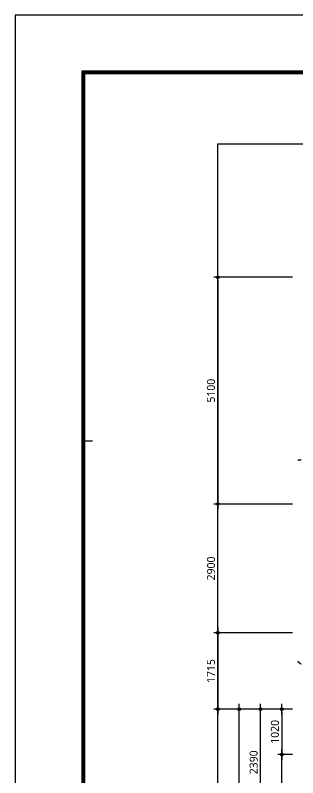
# Model space of a CAD drawing. Header units: millimetres. Extents: x 350420 to 672135, y -312840 to -44390.
# Drawn here: x 350420 to 356780, y -294352 to -277200 of the extents above; entities that cross this region are included whole.
import ezdxf
from ezdxf.xclip import XClip

# ---------------------------------------------------------------- set-up
doc = ezdxf.new("R2010")
doc.units = ezdxf.units.MM
doc.header["$LTSCALE"] = 65
doc.header["$XCLIPFRAME"] = 0
doc.linetypes.add('XS-구조평면$0$HID', pattern=[2.3, 1.5, -0.8])
doc.layers.get('Defpoints').update_dxf_attribs({"color": 145})
for name, color, linetype, plot in [('DEFPOINT', 144, 'Continuous', False), ('FORM_고양장항A-1BL-S-성능$0$DEFPOINT', 144, 'Continuous', False), ('XS-구조평면$0$1215', 181, 'XS-구조평면$0$HID', False)]:
    doc.layers.add(name, color=color, linetype=linetype, plot=plot)
doc.layers.add('DIM', color=7, linetype='Continuous')
doc.layers.add('FORM_고양장항A-1BL-S-성능$0$FORM', color=7, linetype='Continuous')
doc.styles.add('맑은고딕', font='malgun.ttf')
doc.dimstyles.new('DIM_60', dxfattribs={"dimscale": 60, "dimtxt": 3, "dimasz": 1, "dimexe": 1.5, "dimexo": 2, "dimgap": 1, "dimtad": 1, "dimdec": 0, "dimzin": 0, "dimdsep": 46, "dimtxsty": '맑은고딕', "dimblk1": 'DIMDOT', "dimblk2": 'DIMDOT', "dimsah": 1, "dimcen": 0.09, "dimdle": 2, "dimclrd": 7, "dimclre": 7, "dimclrt": 3, "dimadec": 0, "dimazin": 0, "dimtfac": 1, "dimtdec": 0, "dimtix": 1, "dimtmove": 2, "dimatfit": 3, "dimldrblk": 'DIMDOT', "dimfxl": 0, "dimtolj": 1, "dimtzin": 0, "dimarcsym": 0})

# ---------------------------------------------------------------- blocks, each defined once
blk = doc.blocks.new('XS-구조평면', base_point=(1093553, 0))
at = {"layer": 'XS-구조평면$0$1215'}
blk.add_lwpolyline([(132478, 289465, -0.520567), (131978, 289465, -0.520567), (131478, 289465, -0.520567), (131346, 289832, -0.520567), (131346, 290332, -0.520567), (131346, 290832, -0.520567), (131346, 291332, -0.520567), (131346, 291832, -0.520567), (131346, 292332, -0.520567), (131346, 292832, -0.520567), (131346, 293332, -0.520567), (131346, 293826, -0.520567), (131846, 293826, -0.520567), (132346, 293826, -0.520567)], format="xyb", dxfattribs=at)
blk = doc.blocks.new('DIMDOT')
at = {"layer": 'DIM', "linetype": 'Continuous'}
blk.add_line((-2, 0), (2, 0), dxfattribs=at)
for radius in [0.5, 0.25]:
    blk.add_circle((0, 0), radius, dxfattribs=at)
blk = doc.blocks.new('*D1608')
at = {"layer": 'Defpoints', "color": 0, "linetype": 'Continuous', "transparency": 16777216}
for p in [(354980, -292810), (356780, -292810), (356780, -301520)]:
    blk.add_point(p, dxfattribs=at)
at = {"layer": 'DIM', "color": 7, "linetype": 'Continuous', "lineweight": -2, "transparency": 16777216}
for p, q in [((356660, -292810), (354890, -292810)), ((354980, -301460), (354980, -292870)), ((356660, -301520), (354890, -301520))]:
    blk.add_line(p, q, dxfattribs=at)
at = {"layer": 'DIM', "color": 7, "linetype": 'Continuous', "lineweight": -2, "transparency": 16777216, "xscale": 60, "yscale": 60, "zscale": 60}
for p, rotation in [((354980, -292810), 90), ((354980, -301520), 270)]:
    blk.add_blockref('DIMDOT', p, dxfattribs=dict(at, rotation=rotation))
at = {"layer": 'DIM', "color": 3, "linetype": 'Continuous', "transparency": 16777216, "insert": (354826, -297165), "char_height": 180, "attachment_point": 5, "rotation": 90, "style": '맑은고딕'}
blk.add_mtext('\\A1;8710', dxfattribs=at)
blk = doc.blocks.new('*D1609')
at = {"layer": 'Defpoints', "color": 0, "linetype": 'Continuous', "transparency": 16777216}
for p in [(355460, -292810), (356780, -292810), (356780, -300020)]:
    blk.add_point(p, dxfattribs=at)
at = {"layer": 'DIM', "color": 7, "linetype": 'Continuous', "lineweight": -2, "transparency": 16777216}
for p, q in [((356660, -292810), (355370, -292810)), ((355460, -299960), (355460, -292870)), ((356660, -300020), (355370, -300020))]:
    blk.add_line(p, q, dxfattribs=at)
at = {"layer": 'DIM', "color": 7, "linetype": 'Continuous', "lineweight": -2, "transparency": 16777216, "xscale": 60, "yscale": 60, "zscale": 60}
for p, rotation in [((355460, -292810), 90), ((355460, -300020), 270)]:
    blk.add_blockref('DIMDOT', p, dxfattribs=dict(at, rotation=rotation))
at = {"layer": 'DIM', "color": 3, "linetype": 'Continuous', "transparency": 16777216, "insert": (355306, -296415), "char_height": 180, "attachment_point": 5, "rotation": 90, "style": '맑은고딕'}
blk.add_mtext('\\A1;7210', dxfattribs=at)
blk = doc.blocks.new('*D1612')
at = {"layer": 'Defpoints', "color": 0, "linetype": 'Continuous', "transparency": 16777216}
for p in [(355940, -292810), (356780, -292810), (356780, -295200)]:
    blk.add_point(p, dxfattribs=at)
at = {"layer": 'DIM', "color": 7, "linetype": 'Continuous', "lineweight": -2, "transparency": 16777216}
for p, q in [((356660, -292810), (355850, -292810)), ((355940, -295140), (355940, -292870)), ((356660, -295200), (355850, -295200))]:
    blk.add_line(p, q, dxfattribs=at)
at = {"layer": 'DIM', "color": 7, "linetype": 'Continuous', "lineweight": -2, "transparency": 16777216, "xscale": 60, "yscale": 60, "zscale": 60}
for p, rotation in [((355940, -292810), 90), ((355940, -295200), 270)]:
    blk.add_blockref('DIMDOT', p, dxfattribs=dict(at, rotation=rotation))
at = {"layer": 'DIM', "color": 3, "linetype": 'Continuous', "transparency": 16777216, "insert": (355787, -294005), "char_height": 180, "attachment_point": 5, "rotation": 90, "style": '맑은고딕'}
blk.add_mtext('\\A1;2390', dxfattribs=at)
blk = doc.blocks.new('*D1613')
at = {"layer": 'Defpoints', "color": 0, "linetype": 'Continuous', "transparency": 16777216}
for p in [(356780, -291095), (354980, -292810), (356780, -292810)]:
    blk.add_point(p, dxfattribs=at)
at = {"layer": 'DIM', "color": 7, "linetype": 'Continuous', "lineweight": -2, "transparency": 16777216}
for p, q in [((356660, -291095), (354890, -291095)), ((354980, -291155), (354980, -292750)), ((356660, -292810), (354890, -292810))]:
    blk.add_line(p, q, dxfattribs=at)
at = {"layer": 'DIM', "color": 7, "linetype": 'Continuous', "lineweight": -2, "transparency": 16777216, "xscale": 60, "yscale": 60, "zscale": 60}
for p, rotation in [((354980, -291095), 90), ((354980, -292810), 270)]:
    blk.add_blockref('DIMDOT', p, dxfattribs=dict(at, rotation=rotation))
at = {"layer": 'DIM', "color": 3, "linetype": 'Continuous', "transparency": 16777216, "insert": (354826, -291952), "char_height": 180, "attachment_point": 5, "rotation": 90, "style": '맑은고딕'}
blk.add_mtext('\\A1;1715', dxfattribs=at)
blk = doc.blocks.new('*D1614')
at = {"layer": 'Defpoints', "color": 0, "linetype": 'Continuous', "transparency": 16777216}
for p in [(354980, -288195), (356780, -288195), (356780, -291095)]:
    blk.add_point(p, dxfattribs=at)
at = {"layer": 'DIM', "color": 7, "linetype": 'Continuous', "lineweight": -2, "transparency": 16777216}
for p, q in [((356660, -288195), (354890, -288195)), ((354980, -291035), (354980, -288255)), ((356660, -291095), (354890, -291095))]:
    blk.add_line(p, q, dxfattribs=at)
at = {"layer": 'DIM', "color": 7, "linetype": 'Continuous', "lineweight": -2, "transparency": 16777216, "xscale": 60, "yscale": 60, "zscale": 60}
for p, rotation in [((354980, -288195), 90), ((354980, -291095), 270)]:
    blk.add_blockref('DIMDOT', p, dxfattribs=dict(at, rotation=rotation))
at = {"layer": 'DIM', "color": 3, "linetype": 'Continuous', "transparency": 16777216, "insert": (354827, -289645), "char_height": 180, "attachment_point": 5, "rotation": 90, "style": '맑은고딕'}
blk.add_mtext('\\A1;2900', dxfattribs=at)
blk = doc.blocks.new('*D1615')
at = {"layer": 'Defpoints', "color": 0, "linetype": 'Continuous', "transparency": 16777216}
for p in [(356780, -283095), (354980, -288195), (356780, -288195)]:
    blk.add_point(p, dxfattribs=at)
at = {"layer": 'DIM', "color": 7, "linetype": 'Continuous', "lineweight": -2, "transparency": 16777216}
for p, q in [((356660, -283095), (354890, -283095)), ((354980, -283155), (354980, -288135)), ((356660, -288195), (354890, -288195))]:
    blk.add_line(p, q, dxfattribs=at)
at = {"layer": 'DIM', "color": 7, "linetype": 'Continuous', "lineweight": -2, "transparency": 16777216, "xscale": 60, "yscale": 60, "zscale": 60}
for p, rotation in [((354980, -283095), 90), ((354980, -288195), 270)]:
    blk.add_blockref('DIMDOT', p, dxfattribs=dict(at, rotation=rotation))
at = {"layer": 'DIM', "color": 3, "linetype": 'Continuous', "transparency": 16777216, "insert": (354826, -285645), "char_height": 180, "attachment_point": 5, "rotation": 90, "style": '맑은고딕'}
blk.add_mtext('\\A1;5100', dxfattribs=at)
blk = doc.blocks.new('*D1661')
at = {"layer": 'Defpoints', "color": 0, "linetype": 'Continuous', "transparency": 16777216}
for p in [(356780, -292810), (356420, -293830), (356780, -293830)]:
    blk.add_point(p, dxfattribs=at)
at = {"layer": 'DIM', "color": 7, "linetype": 'Continuous', "lineweight": -2, "transparency": 16777216}
for p, q in [((356660, -292810), (356330, -292810)), ((356420, -292870), (356420, -293770)), ((356660, -293830), (356330, -293830))]:
    blk.add_line(p, q, dxfattribs=at)
at = {"layer": 'DIM', "color": 7, "linetype": 'Continuous', "lineweight": -2, "transparency": 16777216, "xscale": 60, "yscale": 60, "zscale": 60}
for p, rotation in [((356420, -292810), 90), ((356420, -293830), 270)]:
    blk.add_blockref('DIMDOT', p, dxfattribs=dict(at, rotation=rotation))
at = {"layer": 'DIM', "color": 3, "linetype": 'Continuous', "transparency": 16777216, "insert": (356266, -293320), "char_height": 180, "attachment_point": 5, "rotation": 90, "style": '맑은고딕'}
blk.add_mtext('\\A1;1020', dxfattribs=at)
blk = doc.blocks.new('*D1662')
at = {"layer": 'Defpoints', "color": 0, "linetype": 'Continuous', "transparency": 16777216}
for p in [(356420, -293830), (356780, -293830), (356780, -296230)]:
    blk.add_point(p, dxfattribs=at)
at = {"layer": 'DIM', "color": 7, "linetype": 'Continuous', "lineweight": -2, "transparency": 16777216}
for p, q in [((356660, -293830), (356330, -293830)), ((356420, -296170), (356420, -293890)), ((356660, -296230), (356330, -296230))]:
    blk.add_line(p, q, dxfattribs=at)
at = {"layer": 'DIM', "color": 7, "linetype": 'Continuous', "lineweight": -2, "transparency": 16777216, "xscale": 60, "yscale": 60, "zscale": 60}
for p, rotation in [((356420, -293830), 90), ((356420, -296230), 270)]:
    blk.add_blockref('DIMDOT', p, dxfattribs=dict(at, rotation=rotation))
at = {"layer": 'DIM', "color": 3, "linetype": 'Continuous', "transparency": 16777216, "insert": (356267, -295030), "char_height": 180, "attachment_point": 5, "rotation": 90, "style": '맑은고딕'}
blk.add_mtext('\\A1;2400', dxfattribs=at)
blk = doc.blocks.new('FORM_고양장항A-1BL-S-성능')
at = {"layer": 'FORM_고양장항A-1BL-S-성능$0$DEFPOINT', "color": 1}
blk.add_line((26, 434.5), (29, 434.5), dxfattribs=at)
at = {"layer": 'FORM_고양장항A-1BL-S-성능$0$DEFPOINT'}
blk.add_lwpolyline([(0, 594), (0, 0), (841, 0), (841, 594), (0, 594)], dxfattribs=at)
at = {"layer": 'FORM_고양장항A-1BL-S-성능$0$FORM'}
for points in [[(25, 573), (25, 21), (757, 21), (757, 573)], [(26, 572), (26, 22), (756, 22), (756, 572)]]:
    blk.add_lwpolyline(points, close=True, dxfattribs=at)
at = {"layer": 'FORM_고양장항A-1BL-S-성능$0$FORM', "const_width": 1}
blk.add_lwpolyline([(25.5, 572.5), (25.5, 21.5), (756.5, 21.5), (756.5, 572.5)], close=True, dxfattribs=at)

msp = doc.modelspace()

# ---------------------------------------------------------------- linework, layer by layer
at = {"layer": 'DEFPOINT'}
msp.add_lwpolyline([(354980, -280095), (393020, -280095), (393020, -311020), (354980, -311020)], close=True, dxfattribs=at)

# ---------------------------------------------------------------- block references
at = {"xscale": 60, "yscale": 60, "zscale": 60}
msp.add_blockref('FORM_고양장항A-1BL-S-성능', (350420, -312840), dxfattribs=at)
ref = msp.add_blockref('XS-구조평면', (1318322.5, -581160))
XClip(ref).set_block_clipping_path([(132009.9999999982, 277639.9999999972), (160449.9999999896, 299564.9999999953)])

# ---------------------------------------------------------------- dimensions: what is measured, and where the dimension line sits
at = {"layer": 'DIM', "linetype": 'Continuous'}
for base, p1, p2, angle, picture, middle in [((354980, -288195), (356780, -283095), (356780, -288195), 270, '*D1615', (354826.5, -285645)), ((354980, -288195), (356780, -291095), (356780, -288195), 90, '*D1614', (354827, -289645)), ((354980, -292810), (356780, -291095), (356780, -292810), 270, '*D1613', (354826.5, -291952.5)), ((354980, -292810), (356780, -301520), (356780, -292810), 90, '*D1608', (354826.5, -297165)), ((355460, -292810), (356780, -300020), (356780, -292810), 90, '*D1609', (355306.5, -296415)), ((355940, -292810), (356780, -295200), (356780, -292810), 90, '*D1612', (355787, -294005)), ((356420, -293830), (356780, -292810), (356780, -293830), 270, '*D1661', (356266.5, -293320)), ((356420, -293830), (356780, -296230), (356780, -293830), 90, '*D1662', (356267, -295030))]:
    dim = msp.add_linear_dim(base=base, p1=p1, p2=p2, angle=angle, dimstyle='DIM_60', dxfattribs=at)
    dim.commit()
    dim.dimension.update_dxf_attribs({"geometry": picture, "text_midpoint": middle})

doc.saveas('drawing.dxf')
